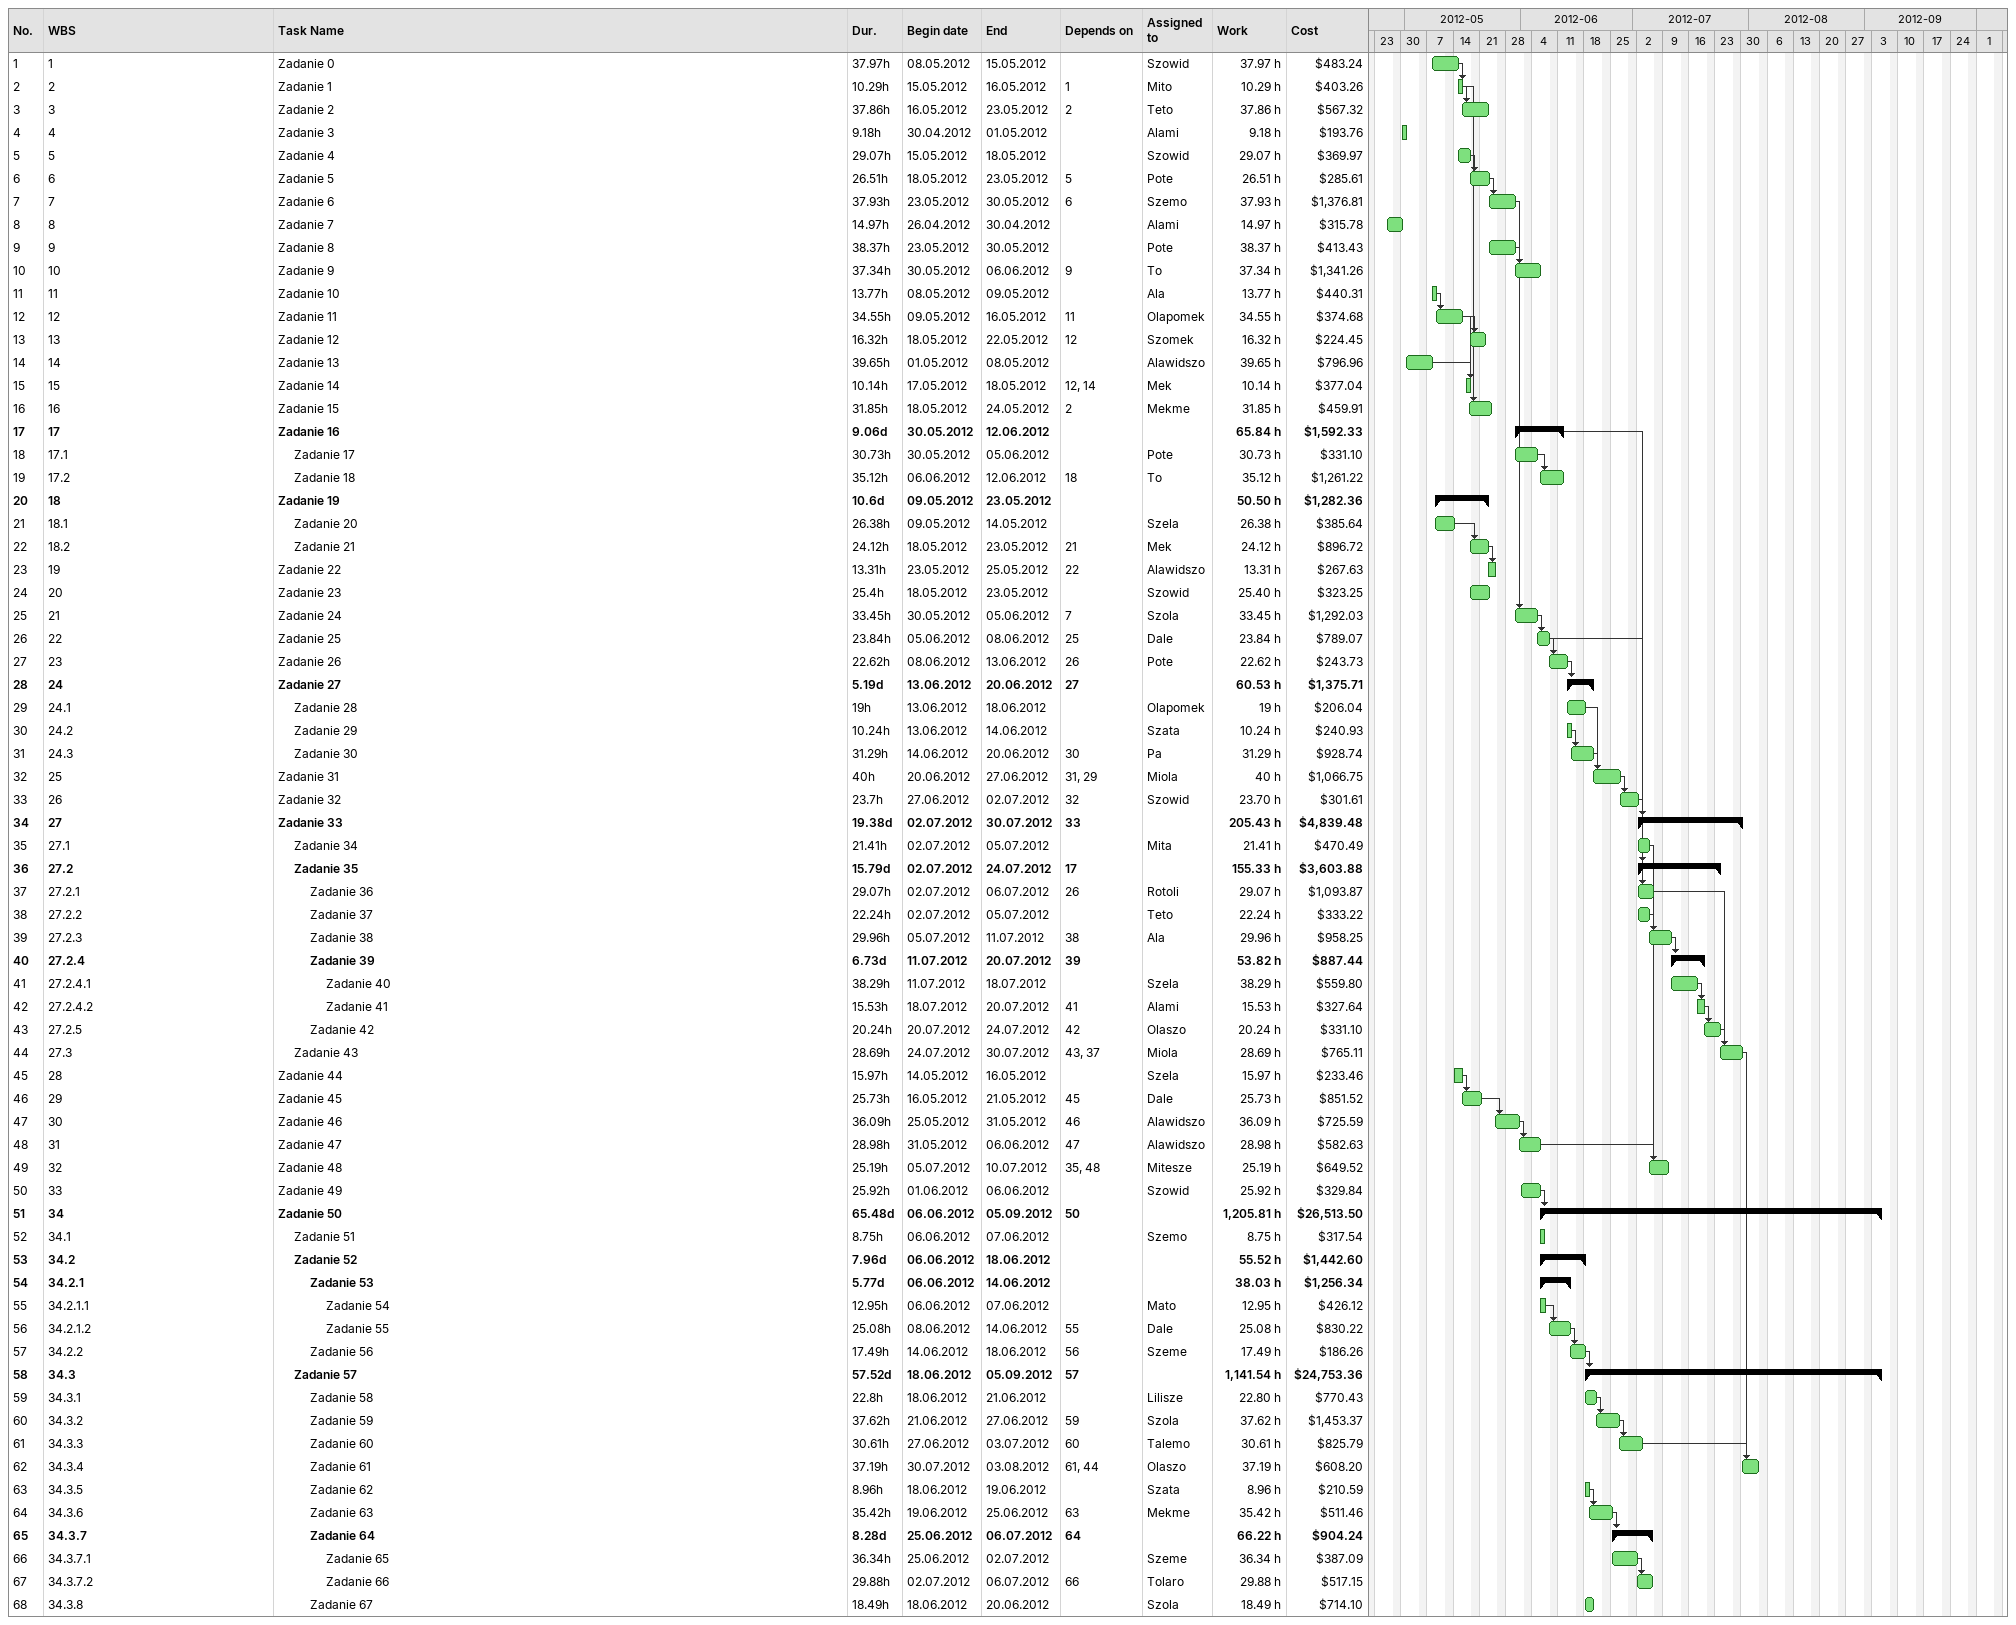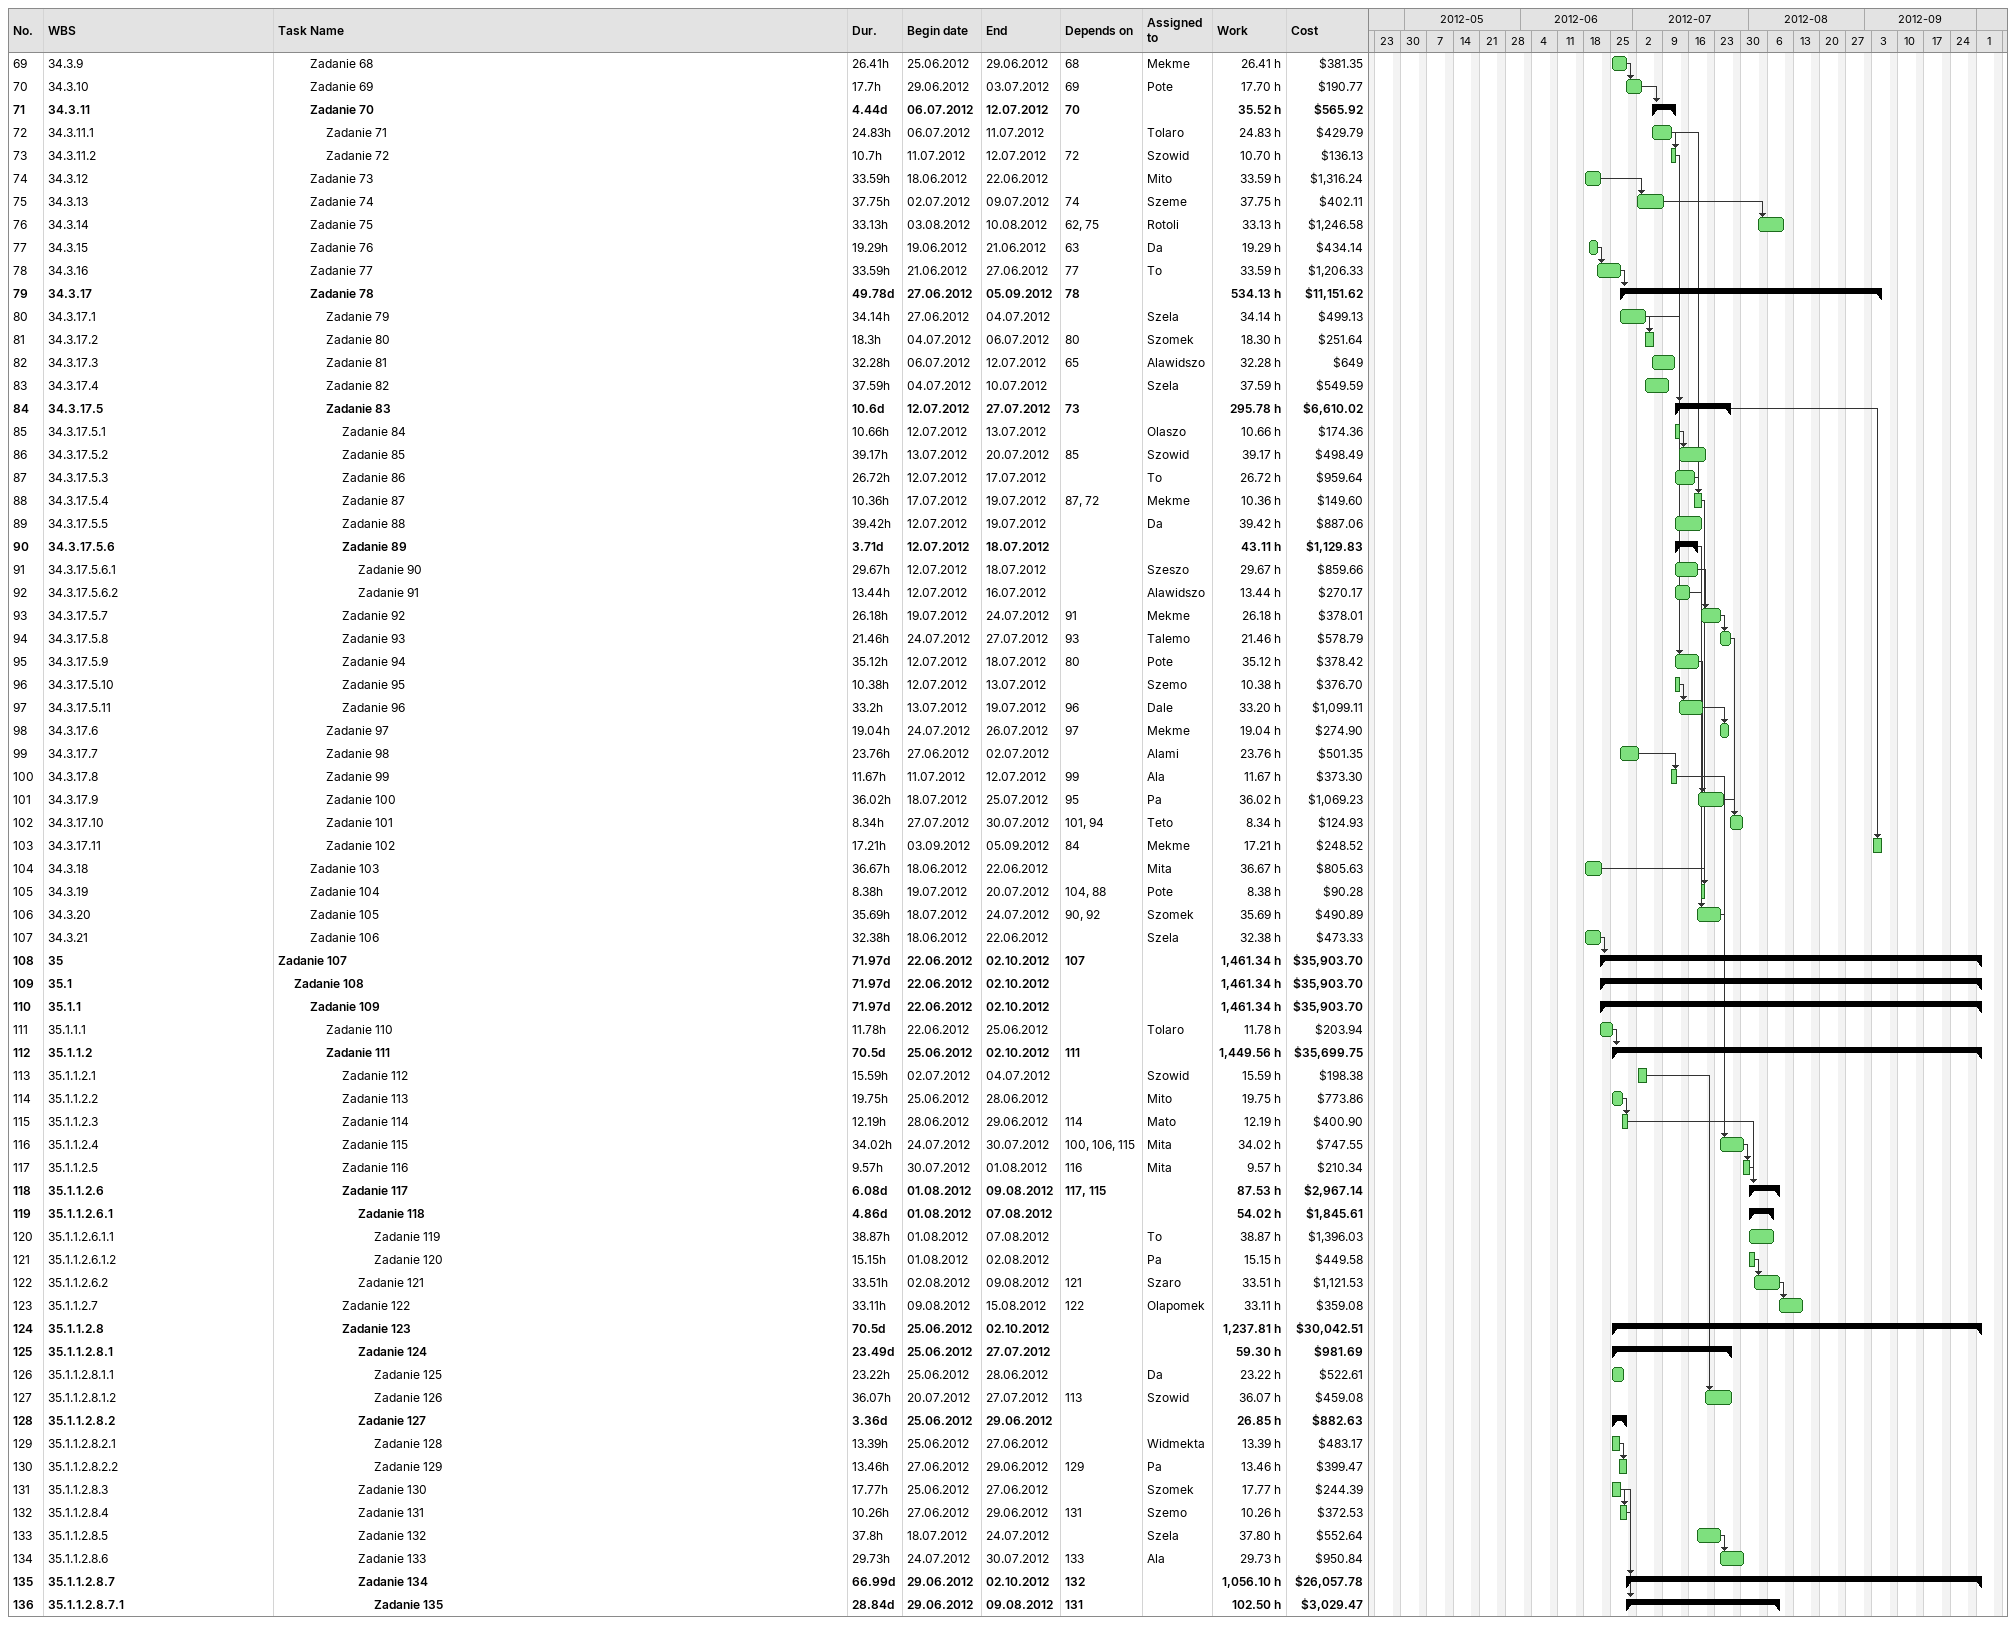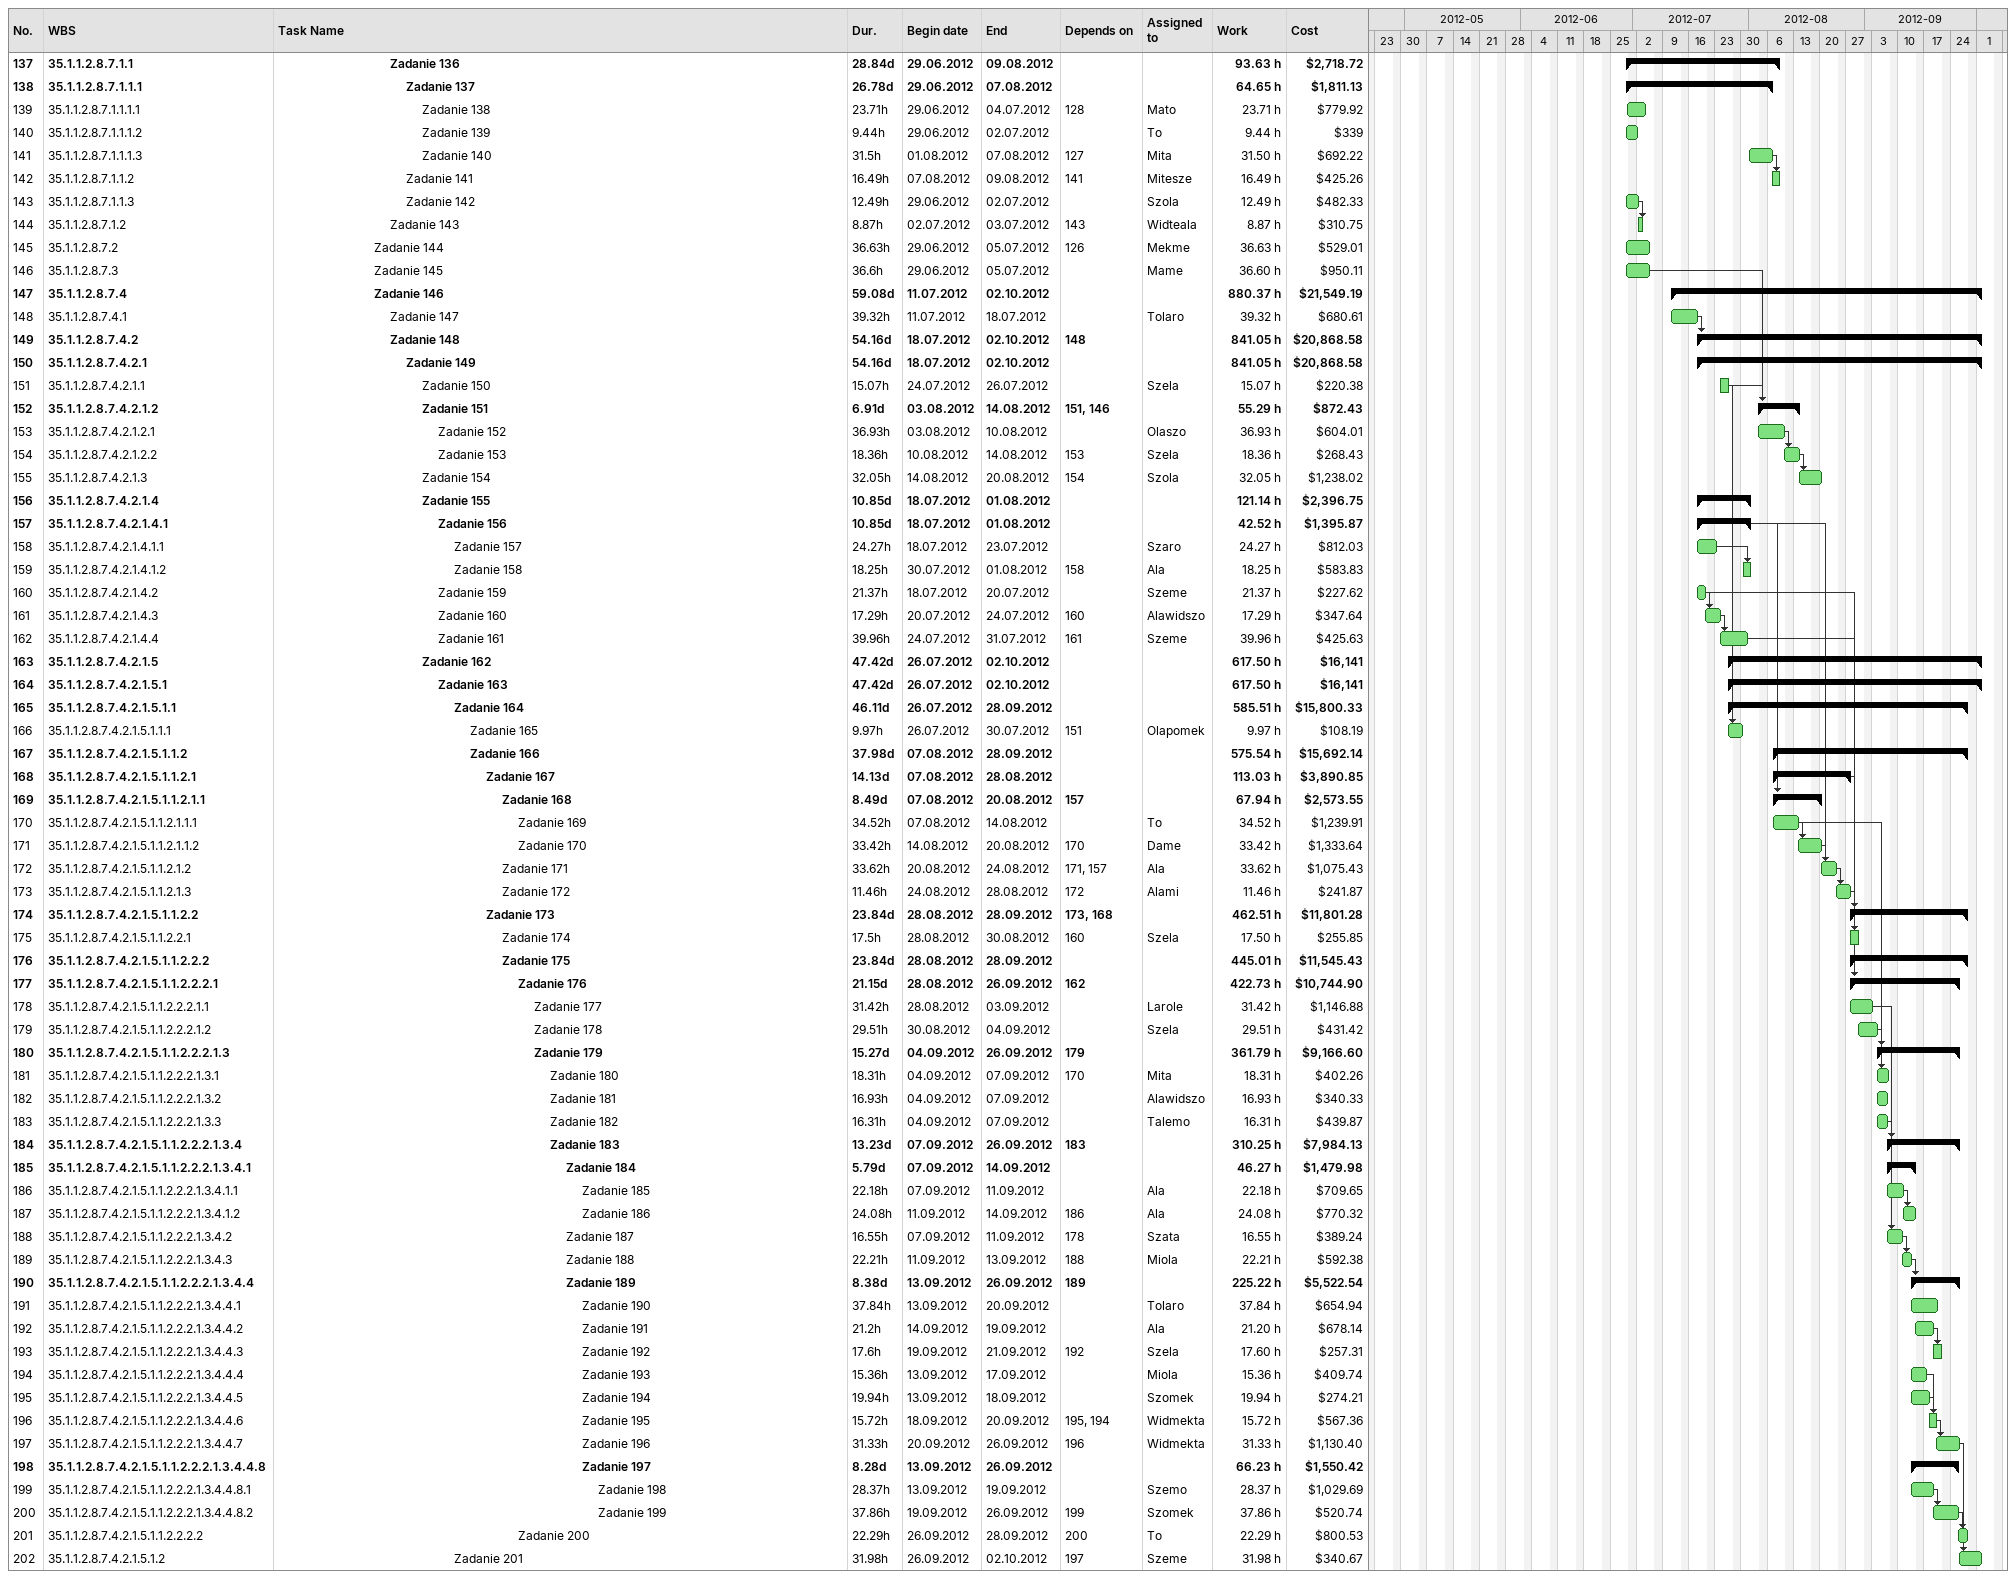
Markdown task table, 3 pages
| ID | WBS | Task | Duration | Start | Finish | Predecessors | Resources | Work (h) | Cost ($) |
|---|---|---|---|---|---|---|---|---|---|
| 1 | 1 | Zadanie 0 | 37.97h | 2012-05-08 | 2012-05-15 |  | Szowid | 37.97 | 483.24 |
| 2 | 2 | Zadanie 1 | 10.29h | 2012-05-15 | 2012-05-16 | 1 | Mito | 10.29 | 403.26 |
| 3 | 3 | Zadanie 2 | 37.86h | 2012-05-16 | 2012-05-23 | 2 | Teto | 37.86 | 567.32 |
| 4 | 4 | Zadanie 3 | 9.18h | 2012-04-30 | 2012-05-01 |  | Alami | 9.18 | 193.76 |
| 5 | 5 | Zadanie 4 | 29.07h | 2012-05-15 | 2012-05-18 |  | Szowid | 29.07 | 369.97 |
| 6 | 6 | Zadanie 5 | 26.51h | 2012-05-18 | 2012-05-23 | 5 | Pote | 26.51 | 285.61 |
| 7 | 7 | Zadanie 6 | 37.93h | 2012-05-23 | 2012-05-30 | 6 | Szemo | 37.93 | 1376.81 |
| 8 | 8 | Zadanie 7 | 14.97h | 2012-04-26 | 2012-04-30 |  | Alami | 14.97 | 315.78 |
| 9 | 9 | Zadanie 8 | 38.37h | 2012-05-23 | 2012-05-30 |  | Pote | 38.37 | 413.43 |
| 10 | 10 | Zadanie 9 | 37.34h | 2012-05-30 | 2012-06-06 | 9 | To | 37.34 | 1341.26 |
| 11 | 11 | Zadanie 10 | 13.77h | 2012-05-08 | 2012-05-09 |  | Ala | 13.77 | 440.31 |
| 12 | 12 | Zadanie 11 | 34.55h | 2012-05-09 | 2012-05-16 | 11 | Olapomek | 34.55 | 374.68 |
| 13 | 13 | Zadanie 12 | 16.32h | 2012-05-18 | 2012-05-22 | 12 | Szomek | 16.32 | 224.45 |
| 14 | 14 | Zadanie 13 | 39.65h | 2012-05-01 | 2012-05-08 |  | Alawidszo | 39.65 | 796.96 |
| 15 | 15 | Zadanie 14 | 10.14h | 2012-05-17 | 2012-05-18 | 12, 14 | Mek | 10.14 | 377.04 |
| 16 | 16 | Zadanie 15 | 31.85h | 2012-05-18 | 2012-05-24 | 2 | Mekme | 31.85 | 459.91 |
| 17 | 17 | **Zadanie 16** | 9.06d | 2012-05-30 | 2012-06-12 |  |  | 65.84 | 1592.33 |
| 18 | 17.1 | Zadanie 17 | 30.73h | 2012-05-30 | 2012-06-05 |  | Pote | 30.73 | 331.10 |
| 19 | 17.2 | Zadanie 18 | 35.12h | 2012-06-06 | 2012-06-12 | 18 | To | 35.12 | 1261.22 |
| 20 | 18 | **Zadanie 19** | 10.6d | 2012-05-09 | 2012-05-23 |  |  | 50.50 | 1282.36 |
| 21 | 18.1 | Zadanie 20 | 26.38h | 2012-05-09 | 2012-05-14 |  | Szela | 26.38 | 385.64 |
| 22 | 18.2 | Zadanie 21 | 24.12h | 2012-05-18 | 2012-05-23 | 21 | Mek | 24.12 | 896.72 |
| 23 | 19 | Zadanie 22 | 13.31h | 2012-05-23 | 2012-05-25 | 22 | Alawidszo | 13.31 | 267.63 |
| 24 | 20 | Zadanie 23 | 25.4h | 2012-05-18 | 2012-05-23 |  | Szowid | 25.40 | 323.25 |
| 25 | 21 | Zadanie 24 | 33.45h | 2012-05-30 | 2012-06-05 | 7 | Szola | 33.45 | 1292.03 |
| 26 | 22 | Zadanie 25 | 23.84h | 2012-06-05 | 2012-06-08 | 25 | Dale | 23.84 | 789.07 |
| 27 | 23 | Zadanie 26 | 22.62h | 2012-06-08 | 2012-06-13 | 26 | Pote | 22.62 | 243.73 |
| 28 | 24 | **Zadanie 27** | 5.19d | 2012-06-13 | 2012-06-20 | 27 |  | 60.53 | 1375.71 |
| 29 | 24.1 | Zadanie 28 | 19h | 2012-06-13 | 2012-06-18 |  | Olapomek | 19 | 206.04 |
| 30 | 24.2 | Zadanie 29 | 10.24h | 2012-06-13 | 2012-06-14 |  | Szata | 10.24 | 240.93 |
| 31 | 24.3 | Zadanie 30 | 31.29h | 2012-06-14 | 2012-06-20 | 30 | Pa | 31.29 | 928.74 |
| 32 | 25 | Zadanie 31 | 40h | 2012-06-20 | 2012-06-27 | 31, 29 | Miola | 40 | 1066.75 |
| 33 | 26 | Zadanie 32 | 23.7h | 2012-06-27 | 2012-07-02 | 32 | Szowid | 23.70 | 301.61 |
| 34 | 27 | **Zadanie 33** | 19.38d | 2012-07-02 | 2012-07-30 | 33 |  | 205.43 | 4839.48 |
| 35 | 27.1 | Zadanie 34 | 21.41h | 2012-07-02 | 2012-07-05 |  | Mita | 21.41 | 470.49 |
| 36 | 27.2 | **Zadanie 35** | 15.79d | 2012-07-02 | 2012-07-24 | 17 |  | 155.33 | 3603.88 |
| 37 | 27.2.1 | Zadanie 36 | 29.07h | 2012-07-02 | 2012-07-06 | 26 | Rotoli | 29.07 | 1093.87 |
| 38 | 27.2.2 | Zadanie 37 | 22.24h | 2012-07-02 | 2012-07-05 |  | Teto | 22.24 | 333.22 |
| 39 | 27.2.3 | Zadanie 38 | 29.96h | 2012-07-05 | 2012-07-11 | 38 | Ala | 29.96 | 958.25 |
| 40 | 27.2.4 | **Zadanie 39** | 6.73d | 2012-07-11 | 2012-07-20 | 39 |  | 53.82 | 887.44 |
| 41 | 27.2.4.1 | Zadanie 40 | 38.29h | 2012-07-11 | 2012-07-18 |  | Szela | 38.29 | 559.80 |
| 42 | 27.2.4.2 | Zadanie 41 | 15.53h | 2012-07-18 | 2012-07-20 | 41 | Alami | 15.53 | 327.64 |
| 43 | 27.2.5 | Zadanie 42 | 20.24h | 2012-07-20 | 2012-07-24 | 42 | Olaszo | 20.24 | 331.10 |
| 44 | 27.3 | Zadanie 43 | 28.69h | 2012-07-24 | 2012-07-30 | 43, 37 | Miola | 28.69 | 765.11 |
| 45 | 28 | Zadanie 44 | 15.97h | 2012-05-14 | 2012-05-16 |  | Szela | 15.97 | 233.46 |
| 46 | 29 | Zadanie 45 | 25.73h | 2012-05-16 | 2012-05-21 | 45 | Dale | 25.73 | 851.52 |
| 47 | 30 | Zadanie 46 | 36.09h | 2012-05-25 | 2012-05-31 | 46 | Alawidszo | 36.09 | 725.59 |
| 48 | 31 | Zadanie 47 | 28.98h | 2012-05-31 | 2012-06-06 | 47 | Alawidszo | 28.98 | 582.63 |
| 49 | 32 | Zadanie 48 | 25.19h | 2012-07-05 | 2012-07-10 | 35, 48 | Mitesze | 25.19 | 649.52 |
| 50 | 33 | Zadanie 49 | 25.92h | 2012-06-01 | 2012-06-06 |  | Szowid | 25.92 | 329.84 |
| 51 | 34 | **Zadanie 50** | 65.48d | 2012-06-06 | 2012-09-05 | 50 |  | 1205.81 | 26513.50 |
| 52 | 34.1 | Zadanie 51 | 8.75h | 2012-06-06 | 2012-06-07 |  | Szemo | 8.75 | 317.54 |
| 53 | 34.2 | **Zadanie 52** | 7.96d | 2012-06-06 | 2012-06-18 |  |  | 55.52 | 1442.60 |
| 54 | 34.2.1 | **Zadanie 53** | 5.77d | 2012-06-06 | 2012-06-14 |  |  | 38.03 | 1256.34 |
| 55 | 34.2.1.1 | Zadanie 54 | 12.95h | 2012-06-06 | 2012-06-07 |  | Mato | 12.95 | 426.12 |
| 56 | 34.2.1.2 | Zadanie 55 | 25.08h | 2012-06-08 | 2012-06-14 | 55 | Dale | 25.08 | 830.22 |
| 57 | 34.2.2 | Zadanie 56 | 17.49h | 2012-06-14 | 2012-06-18 | 56 | Szeme | 17.49 | 186.26 |
| 58 | 34.3 | **Zadanie 57** | 57.52d | 2012-06-18 | 2012-09-05 | 57 |  | 1141.54 | 24753.36 |
| 59 | 34.3.1 | Zadanie 58 | 22.8h | 2012-06-18 | 2012-06-21 |  | Lilisze | 22.80 | 770.43 |
| 60 | 34.3.2 | Zadanie 59 | 37.62h | 2012-06-21 | 2012-06-27 | 59 | Szola | 37.62 | 1453.37 |
| 61 | 34.3.3 | Zadanie 60 | 30.61h | 2012-06-27 | 2012-07-03 | 60 | Talemo | 30.61 | 825.79 |
| 62 | 34.3.4 | Zadanie 61 | 37.19h | 2012-07-30 | 2012-08-03 | 61, 44 | Olaszo | 37.19 | 608.20 |
| 63 | 34.3.5 | Zadanie 62 | 8.96h | 2012-06-18 | 2012-06-19 |  | Szata | 8.96 | 210.59 |
| 64 | 34.3.6 | Zadanie 63 | 35.42h | 2012-06-19 | 2012-06-25 | 63 | Mekme | 35.42 | 511.46 |
| 65 | 34.3.7 | **Zadanie 64** | 8.28d | 2012-06-25 | 2012-07-06 | 64 |  | 66.22 | 904.24 |
| 66 | 34.3.7.1 | Zadanie 65 | 36.34h | 2012-06-25 | 2012-07-02 |  | Szeme | 36.34 | 387.09 |
| 67 | 34.3.7.2 | Zadanie 66 | 29.88h | 2012-07-02 | 2012-07-06 | 66 | Tolaro | 29.88 | 517.15 |
| 68 | 34.3.8 | Zadanie 67 | 18.49h | 2012-06-18 | 2012-06-20 |  | Szola | 18.49 | 714.10 |
| 69 | 34.3.9 | Zadanie 68 | 26.41h | 2012-06-25 | 2012-06-29 | 68 | Mekme | 26.41 | 381.35 |
| 70 | 34.3.10 | Zadanie 69 | 17.7h | 2012-06-29 | 2012-07-03 | 69 | Pote | 17.70 | 190.77 |
| 71 | 34.3.11 | **Zadanie 70** | 4.44d | 2012-07-06 | 2012-07-12 | 70 |  | 35.52 | 565.92 |
| 72 | 34.3.11.1 | Zadanie 71 | 24.83h | 2012-07-06 | 2012-07-11 |  | Tolaro | 24.83 | 429.79 |
| 73 | 34.3.11.2 | Zadanie 72 | 10.7h | 2012-07-11 | 2012-07-12 | 72 | Szowid | 10.70 | 136.13 |
| 74 | 34.3.12 | Zadanie 73 | 33.59h | 2012-06-18 | 2012-06-22 |  | Mito | 33.59 | 1316.24 |
| 75 | 34.3.13 | Zadanie 74 | 37.75h | 2012-07-02 | 2012-07-09 | 74 | Szeme | 37.75 | 402.11 |
| 76 | 34.3.14 | Zadanie 75 | 33.13h | 2012-08-03 | 2012-08-10 | 62, 75 | Rotoli | 33.13 | 1246.58 |
| 77 | 34.3.15 | Zadanie 76 | 19.29h | 2012-06-19 | 2012-06-21 | 63 | Da | 19.29 | 434.14 |
| 78 | 34.3.16 | Zadanie 77 | 33.59h | 2012-06-21 | 2012-06-27 | 77 | To | 33.59 | 1206.33 |
| 79 | 34.3.17 | **Zadanie 78** | 49.78d | 2012-06-27 | 2012-09-05 | 78 |  | 534.13 | 11151.62 |
| 80 | 34.3.17.1 | Zadanie 79 | 34.14h | 2012-06-27 | 2012-07-04 |  | Szela | 34.14 | 499.13 |
| 81 | 34.3.17.2 | Zadanie 80 | 18.3h | 2012-07-04 | 2012-07-06 | 80 | Szomek | 18.30 | 251.64 |
| 82 | 34.3.17.3 | Zadanie 81 | 32.28h | 2012-07-06 | 2012-07-12 | 65 | Alawidszo | 32.28 | 649 |
| 83 | 34.3.17.4 | Zadanie 82 | 37.59h | 2012-07-04 | 2012-07-10 |  | Szela | 37.59 | 549.59 |
| 84 | 34.3.17.5 | **Zadanie 83** | 10.6d | 2012-07-12 | 2012-07-27 | 73 |  | 295.78 | 6610.02 |
| 85 | 34.3.17.5.1 | Zadanie 84 | 10.66h | 2012-07-12 | 2012-07-13 |  | Olaszo | 10.66 | 174.36 |
| 86 | 34.3.17.5.2 | Zadanie 85 | 39.17h | 2012-07-13 | 2012-07-20 | 85 | Szowid | 39.17 | 498.49 |
| 87 | 34.3.17.5.3 | Zadanie 86 | 26.72h | 2012-07-12 | 2012-07-17 |  | To | 26.72 | 959.64 |
| 88 | 34.3.17.5.4 | Zadanie 87 | 10.36h | 2012-07-17 | 2012-07-19 | 87, 72 | Mekme | 10.36 | 149.60 |
| 89 | 34.3.17.5.5 | Zadanie 88 | 39.42h | 2012-07-12 | 2012-07-19 |  | Da | 39.42 | 887.06 |
| 90 | 34.3.17.5.6 | **Zadanie 89** | 3.71d | 2012-07-12 | 2012-07-18 |  |  | 43.11 | 1129.83 |
| 91 | 34.3.17.5.6.1 | Zadanie 90 | 29.67h | 2012-07-12 | 2012-07-18 |  | Szeszo | 29.67 | 859.66 |
| 92 | 34.3.17.5.6.2 | Zadanie 91 | 13.44h | 2012-07-12 | 2012-07-16 |  | Alawidszo | 13.44 | 270.17 |
| 93 | 34.3.17.5.7 | Zadanie 92 | 26.18h | 2012-07-19 | 2012-07-24 | 91 | Mekme | 26.18 | 378.01 |
| 94 | 34.3.17.5.8 | Zadanie 93 | 21.46h | 2012-07-24 | 2012-07-27 | 93 | Talemo | 21.46 | 578.79 |
| 95 | 34.3.17.5.9 | Zadanie 94 | 35.12h | 2012-07-12 | 2012-07-18 | 80 | Pote | 35.12 | 378.42 |
| 96 | 34.3.17.5.10 | Zadanie 95 | 10.38h | 2012-07-12 | 2012-07-13 |  | Szemo | 10.38 | 376.70 |
| 97 | 34.3.17.5.11 | Zadanie 96 | 33.2h | 2012-07-13 | 2012-07-19 | 96 | Dale | 33.20 | 1099.11 |
| 98 | 34.3.17.6 | Zadanie 97 | 19.04h | 2012-07-24 | 2012-07-26 | 97 | Mekme | 19.04 | 274.90 |
| 99 | 34.3.17.7 | Zadanie 98 | 23.76h | 2012-06-27 | 2012-07-02 |  | Alami | 23.76 | 501.35 |
| 100 | 34.3.17.8 | Zadanie 99 | 11.67h | 2012-07-11 | 2012-07-12 | 99 | Ala | 11.67 | 373.30 |
| 101 | 34.3.17.9 | Zadanie 100 | 36.02h | 2012-07-18 | 2012-07-25 | 95 | Pa | 36.02 | 1069.23 |
| 102 | 34.3.17.10 | Zadanie 101 | 8.34h | 2012-07-27 | 2012-07-30 | 101, 94 | Teto | 8.34 | 124.93 |
| 103 | 34.3.17.11 | Zadanie 102 | 17.21h | 2012-09-03 | 2012-09-05 | 84 | Mekme | 17.21 | 248.52 |
| 104 | 34.3.18 | Zadanie 103 | 36.67h | 2012-06-18 | 2012-06-22 |  | Mita | 36.67 | 805.63 |
| 105 | 34.3.19 | Zadanie 104 | 8.38h | 2012-07-19 | 2012-07-20 | 104, 88 | Pote | 8.38 | 90.28 |
| 106 | 34.3.20 | Zadanie 105 | 35.69h | 2012-07-18 | 2012-07-24 | 90, 92 | Szomek | 35.69 | 490.89 |
| 107 | 34.3.21 | Zadanie 106 | 32.38h | 2012-06-18 | 2012-06-22 |  | Szela | 32.38 | 473.33 |
| 108 | 35 | **Zadanie 107** | 71.97d | 2012-06-22 | 2012-10-02 | 107 |  | 1461.34 | 35903.70 |
| 109 | 35.1 | **Zadanie 108** | 71.97d | 2012-06-22 | 2012-10-02 |  |  | 1461.34 | 35903.70 |
| 110 | 35.1.1 | **Zadanie 109** | 71.97d | 2012-06-22 | 2012-10-02 |  |  | 1461.34 | 35903.70 |
| 111 | 35.1.1.1 | Zadanie 110 | 11.78h | 2012-06-22 | 2012-06-25 |  | Tolaro | 11.78 | 203.94 |
| 112 | 35.1.1.2 | **Zadanie 111** | 70.5d | 2012-06-25 | 2012-10-02 | 111 |  | 1449.56 | 35699.75 |
| 113 | 35.1.1.2.1 | Zadanie 112 | 15.59h | 2012-07-02 | 2012-07-04 |  | Szowid | 15.59 | 198.38 |
| 114 | 35.1.1.2.2 | Zadanie 113 | 19.75h | 2012-06-25 | 2012-06-28 |  | Mito | 19.75 | 773.86 |
| 115 | 35.1.1.2.3 | Zadanie 114 | 12.19h | 2012-06-28 | 2012-06-29 | 114 | Mato | 12.19 | 400.90 |
| 116 | 35.1.1.2.4 | Zadanie 115 | 34.02h | 2012-07-24 | 2012-07-30 | 100, 106, 115 | Mita | 34.02 | 747.55 |
| 117 | 35.1.1.2.5 | Zadanie 116 | 9.57h | 2012-07-30 | 2012-08-01 | 116 | Mita | 9.57 | 210.34 |
| 118 | 35.1.1.2.6 | **Zadanie 117** | 6.08d | 2012-08-01 | 2012-08-09 | 117, 115 |  | 87.53 | 2967.14 |
| 119 | 35.1.1.2.6.1 | **Zadanie 118** | 4.86d | 2012-08-01 | 2012-08-07 |  |  | 54.02 | 1845.61 |
| 120 | 35.1.1.2.6.1.1 | Zadanie 119 | 38.87h | 2012-08-01 | 2012-08-07 |  | To | 38.87 | 1396.03 |
| 121 | 35.1.1.2.6.1.2 | Zadanie 120 | 15.15h | 2012-08-01 | 2012-08-02 |  | Pa | 15.15 | 449.58 |
| 122 | 35.1.1.2.6.2 | Zadanie 121 | 33.51h | 2012-08-02 | 2012-08-09 | 121 | Szaro | 33.51 | 1121.53 |
| 123 | 35.1.1.2.7 | Zadanie 122 | 33.11h | 2012-08-09 | 2012-08-15 | 122 | Olapomek | 33.11 | 359.08 |
| 124 | 35.1.1.2.8 | **Zadanie 123** | 70.5d | 2012-06-25 | 2012-10-02 |  |  | 1237.81 | 30042.51 |
| 125 | 35.1.1.2.8.1 | **Zadanie 124** | 23.49d | 2012-06-25 | 2012-07-27 |  |  | 59.30 | 981.69 |
| 126 | 35.1.1.2.8.1.1 | Zadanie 125 | 23.22h | 2012-06-25 | 2012-06-28 |  | Da | 23.22 | 522.61 |
| 127 | 35.1.1.2.8.1.2 | Zadanie 126 | 36.07h | 2012-07-20 | 2012-07-27 | 113 | Szowid | 36.07 | 459.08 |
| 128 | 35.1.1.2.8.2 | **Zadanie 127** | 3.36d | 2012-06-25 | 2012-06-29 |  |  | 26.85 | 882.63 |
| 129 | 35.1.1.2.8.2.1 | Zadanie 128 | 13.39h | 2012-06-25 | 2012-06-27 |  | Widmekta | 13.39 | 483.17 |
| 130 | 35.1.1.2.8.2.2 | Zadanie 129 | 13.46h | 2012-06-27 | 2012-06-29 | 129 | Pa | 13.46 | 399.47 |
| 131 | 35.1.1.2.8.3 | Zadanie 130 | 17.77h | 2012-06-25 | 2012-06-27 |  | Szomek | 17.77 | 244.39 |
| 132 | 35.1.1.2.8.4 | Zadanie 131 | 10.26h | 2012-06-27 | 2012-06-29 | 131 | Szemo | 10.26 | 372.53 |
| 133 | 35.1.1.2.8.5 | Zadanie 132 | 37.8h | 2012-07-18 | 2012-07-24 |  | Szela | 37.80 | 552.64 |
| 134 | 35.1.1.2.8.6 | Zadanie 133 | 29.73h | 2012-07-24 | 2012-07-30 | 133 | Ala | 29.73 | 950.84 |
| 135 | 35.1.1.2.8.7 | **Zadanie 134** | 66.99d | 2012-06-29 | 2012-10-02 | 132 |  | 1056.10 | 26057.78 |
| 136 | 35.1.1.2.8.7.1 | **Zadanie 135** | 28.84d | 2012-06-29 | 2012-08-09 | 131 |  | 102.50 | 3029.47 |
| 137 | 35.1.1.2.8.7.1.1 | **Zadanie 136** | 28.84d | 2012-06-29 | 2012-08-09 |  |  | 93.63 | 2718.72 |
| 138 | 35.1.1.2.8.7.1.1.1 | **Zadanie 137** | 26.78d | 2012-06-29 | 2012-08-07 |  |  | 64.65 | 1811.13 |
| 139 | 35.1.1.2.8.7.1.1.1.1 | Zadanie 138 | 23.71h | 2012-06-29 | 2012-07-04 | 128 | Mato | 23.71 | 779.92 |
| 140 | 35.1.1.2.8.7.1.1.1.2 | Zadanie 139 | 9.44h | 2012-06-29 | 2012-07-02 |  | To | 9.44 | 339 |
| 141 | 35.1.1.2.8.7.1.1.1.3 | Zadanie 140 | 31.5h | 2012-08-01 | 2012-08-07 | 127 | Mita | 31.50 | 692.22 |
| 142 | 35.1.1.2.8.7.1.1.2 | Zadanie 141 | 16.49h | 2012-08-07 | 2012-08-09 | 141 | Mitesze | 16.49 | 425.26 |
| 143 | 35.1.1.2.8.7.1.1.3 | Zadanie 142 | 12.49h | 2012-06-29 | 2012-07-02 |  | Szola | 12.49 | 482.33 |
| 144 | 35.1.1.2.8.7.1.2 | Zadanie 143 | 8.87h | 2012-07-02 | 2012-07-03 | 143 | Widteala | 8.87 | 310.75 |
| 145 | 35.1.1.2.8.7.2 | Zadanie 144 | 36.63h | 2012-06-29 | 2012-07-05 | 126 | Mekme | 36.63 | 529.01 |
| 146 | 35.1.1.2.8.7.3 | Zadanie 145 | 36.6h | 2012-06-29 | 2012-07-05 |  | Mame | 36.60 | 950.11 |
| 147 | 35.1.1.2.8.7.4 | **Zadanie 146** | 59.08d | 2012-07-11 | 2012-10-02 |  |  | 880.37 | 21549.19 |
| 148 | 35.1.1.2.8.7.4.1 | Zadanie 147 | 39.32h | 2012-07-11 | 2012-07-18 |  | Tolaro | 39.32 | 680.61 |
| 149 | 35.1.1.2.8.7.4.2 | **Zadanie 148** | 54.16d | 2012-07-18 | 2012-10-02 | 148 |  | 841.05 | 20868.58 |
| 150 | 35.1.1.2.8.7.4.2.1 | **Zadanie 149** | 54.16d | 2012-07-18 | 2012-10-02 |  |  | 841.05 | 20868.58 |
| 151 | 35.1.1.2.8.7.4.2.1.1 | Zadanie 150 | 15.07h | 2012-07-24 | 2012-07-26 |  | Szela | 15.07 | 220.38 |
| 152 | 35.1.1.2.8.7.4.2.1.2 | **Zadanie 151** | 6.91d | 2012-08-03 | 2012-08-14 | 151, 146 |  | 55.29 | 872.43 |
| 153 | 35.1.1.2.8.7.4.2.1.2.1 | Zadanie 152 | 36.93h | 2012-08-03 | 2012-08-10 |  | Olaszo | 36.93 | 604.01 |
| 154 | 35.1.1.2.8.7.4.2.1.2.2 | Zadanie 153 | 18.36h | 2012-08-10 | 2012-08-14 | 153 | Szela | 18.36 | 268.43 |
| 155 | 35.1.1.2.8.7.4.2.1.3 | Zadanie 154 | 32.05h | 2012-08-14 | 2012-08-20 | 154 | Szola | 32.05 | 1238.02 |
| 156 | 35.1.1.2.8.7.4.2.1.4 | **Zadanie 155** | 10.85d | 2012-07-18 | 2012-08-01 |  |  | 121.14 | 2396.75 |
| 157 | 35.1.1.2.8.7.4.2.1.4.1 | **Zadanie 156** | 10.85d | 2012-07-18 | 2012-08-01 |  |  | 42.52 | 1395.87 |
| 158 | 35.1.1.2.8.7.4.2.1.4.1.1 | Zadanie 157 | 24.27h | 2012-07-18 | 2012-07-23 |  | Szaro | 24.27 | 812.03 |
| 159 | 35.1.1.2.8.7.4.2.1.4.1.2 | Zadanie 158 | 18.25h | 2012-07-30 | 2012-08-01 | 158 | Ala | 18.25 | 583.83 |
| 160 | 35.1.1.2.8.7.4.2.1.4.2 | Zadanie 159 | 21.37h | 2012-07-18 | 2012-07-20 |  | Szeme | 21.37 | 227.62 |
| 161 | 35.1.1.2.8.7.4.2.1.4.3 | Zadanie 160 | 17.29h | 2012-07-20 | 2012-07-24 | 160 | Alawidszo | 17.29 | 347.64 |
| 162 | 35.1.1.2.8.7.4.2.1.4.4 | Zadanie 161 | 39.96h | 2012-07-24 | 2012-07-31 | 161 | Szeme | 39.96 | 425.63 |
| 163 | 35.1.1.2.8.7.4.2.1.5 | **Zadanie 162** | 47.42d | 2012-07-26 | 2012-10-02 |  |  | 617.50 | 16141 |
| 164 | 35.1.1.2.8.7.4.2.1.5.1 | **Zadanie 163** | 47.42d | 2012-07-26 | 2012-10-02 |  |  | 617.50 | 16141 |
| 165 | 35.1.1.2.8.7.4.2.1.5.1.1 | **Zadanie 164** | 46.11d | 2012-07-26 | 2012-09-28 |  |  | 585.51 | 15800.33 |
| 166 | 35.1.1.2.8.7.4.2.1.5.1.1.1 | Zadanie 165 | 9.97h | 2012-07-26 | 2012-07-30 | 151 | Olapomek | 9.97 | 108.19 |
| 167 | 35.1.1.2.8.7.4.2.1.5.1.1.2 | **Zadanie 166** | 37.98d | 2012-08-07 | 2012-09-28 |  |  | 575.54 | 15692.14 |
| 168 | 35.1.1.2.8.7.4.2.1.5.1.1.2.1 | **Zadanie 167** | 14.13d | 2012-08-07 | 2012-08-28 |  |  | 113.03 | 3890.85 |
| 169 | 35.1.1.2.8.7.4.2.1.5.1.1.2.1.1 | **Zadanie 168** | 8.49d | 2012-08-07 | 2012-08-20 | 157 |  | 67.94 | 2573.55 |
| 170 | 35.1.1.2.8.7.4.2.1.5.1.1.2.1.1.1 | Zadanie 169 | 34.52h | 2012-08-07 | 2012-08-14 |  | To | 34.52 | 1239.91 |
| 171 | 35.1.1.2.8.7.4.2.1.5.1.1.2.1.1.2 | Zadanie 170 | 33.42h | 2012-08-14 | 2012-08-20 | 170 | Dame | 33.42 | 1333.64 |
| 172 | 35.1.1.2.8.7.4.2.1.5.1.1.2.1.2 | Zadanie 171 | 33.62h | 2012-08-20 | 2012-08-24 | 171, 157 | Ala | 33.62 | 1075.43 |
| 173 | 35.1.1.2.8.7.4.2.1.5.1.1.2.1.3 | Zadanie 172 | 11.46h | 2012-08-24 | 2012-08-28 | 172 | Alami | 11.46 | 241.87 |
| 174 | 35.1.1.2.8.7.4.2.1.5.1.1.2.2 | **Zadanie 173** | 23.84d | 2012-08-28 | 2012-09-28 | 173, 168 |  | 462.51 | 11801.28 |
| 175 | 35.1.1.2.8.7.4.2.1.5.1.1.2.2.1 | Zadanie 174 | 17.5h | 2012-08-28 | 2012-08-30 | 160 | Szela | 17.50 | 255.85 |
| 176 | 35.1.1.2.8.7.4.2.1.5.1.1.2.2.2 | **Zadanie 175** | 23.84d | 2012-08-28 | 2012-09-28 |  |  | 445.01 | 11545.43 |
| 177 | 35.1.1.2.8.7.4.2.1.5.1.1.2.2.2.1 | **Zadanie 176** | 21.15d | 2012-08-28 | 2012-09-26 | 162 |  | 422.73 | 10744.90 |
| 178 | 35.1.1.2.8.7.4.2.1.5.1.1.2.2.2.1.1 | Zadanie 177 | 31.42h | 2012-08-28 | 2012-09-03 |  | Larole | 31.42 | 1146.88 |
| 179 | 35.1.1.2.8.7.4.2.1.5.1.1.2.2.2.1.2 | Zadanie 178 | 29.51h | 2012-08-30 | 2012-09-04 |  | Szela | 29.51 | 431.42 |
| 180 | 35.1.1.2.8.7.4.2.1.5.1.1.2.2.2.1.3 | **Zadanie 179** | 15.27d | 2012-09-04 | 2012-09-26 | 179 |  | 361.79 | 9166.60 |
| 181 | 35.1.1.2.8.7.4.2.1.5.1.1.2.2.2.1.3.1 | Zadanie 180 | 18.31h | 2012-09-04 | 2012-09-07 | 170 | Mita | 18.31 | 402.26 |
| 182 | 35.1.1.2.8.7.4.2.1.5.1.1.2.2.2.1.3.2 | Zadanie 181 | 16.93h | 2012-09-04 | 2012-09-07 |  | Alawidszo | 16.93 | 340.33 |
| 183 | 35.1.1.2.8.7.4.2.1.5.1.1.2.2.2.1.3.3 | Zadanie 182 | 16.31h | 2012-09-04 | 2012-09-07 |  | Talemo | 16.31 | 439.87 |
| 184 | 35.1.1.2.8.7.4.2.1.5.1.1.2.2.2.1.3.4 | **Zadanie 183** | 13.23d | 2012-09-07 | 2012-09-26 | 183 |  | 310.25 | 7984.13 |
| 185 | 35.1.1.2.8.7.4.2.1.5.1.1.2.2.2.1.3.4.1 | **Zadanie 184** | 5.79d | 2012-09-07 | 2012-09-14 |  |  | 46.27 | 1479.98 |
| 186 | 35.1.1.2.8.7.4.2.1.5.1.1.2.2.2.1.3.4.1.1 | Zadanie 185 | 22.18h | 2012-09-07 | 2012-09-11 |  | Ala | 22.18 | 709.65 |
| 187 | 35.1.1.2.8.7.4.2.1.5.1.1.2.2.2.1.3.4.1.2 | Zadanie 186 | 24.08h | 2012-09-11 | 2012-09-14 | 186 | Ala | 24.08 | 770.32 |
| 188 | 35.1.1.2.8.7.4.2.1.5.1.1.2.2.2.1.3.4.2 | Zadanie 187 | 16.55h | 2012-09-07 | 2012-09-11 | 178 | Szata | 16.55 | 389.24 |
| 189 | 35.1.1.2.8.7.4.2.1.5.1.1.2.2.2.1.3.4.3 | Zadanie 188 | 22.21h | 2012-09-11 | 2012-09-13 | 188 | Miola | 22.21 | 592.38 |
| 190 | 35.1.1.2.8.7.4.2.1.5.1.1.2.2.2.1.3.4.4 | **Zadanie 189** | 8.38d | 2012-09-13 | 2012-09-26 | 189 |  | 225.22 | 5522.54 |
| 191 | 35.1.1.2.8.7.4.2.1.5.1.1.2.2.2.1.3.4.4.1 | Zadanie 190 | 37.84h | 2012-09-13 | 2012-09-20 |  | Tolaro | 37.84 | 654.94 |
| 192 | 35.1.1.2.8.7.4.2.1.5.1.1.2.2.2.1.3.4.4.2 | Zadanie 191 | 21.2h | 2012-09-14 | 2012-09-19 |  | Ala | 21.20 | 678.14 |
| 193 | 35.1.1.2.8.7.4.2.1.5.1.1.2.2.2.1.3.4.4.3 | Zadanie 192 | 17.6h | 2012-09-19 | 2012-09-21 | 192 | Szela | 17.60 | 257.31 |
| 194 | 35.1.1.2.8.7.4.2.1.5.1.1.2.2.2.1.3.4.4.4 | Zadanie 193 | 15.36h | 2012-09-13 | 2012-09-17 |  | Miola | 15.36 | 409.74 |
| 195 | 35.1.1.2.8.7.4.2.1.5.1.1.2.2.2.1.3.4.4.5 | Zadanie 194 | 19.94h | 2012-09-13 | 2012-09-18 |  | Szomek | 19.94 | 274.21 |
| 196 | 35.1.1.2.8.7.4.2.1.5.1.1.2.2.2.1.3.4.4.6 | Zadanie 195 | 15.72h | 2012-09-18 | 2012-09-20 | 195, 194 | Widmekta | 15.72 | 567.36 |
| 197 | 35.1.1.2.8.7.4.2.1.5.1.1.2.2.2.1.3.4.4.7 | Zadanie 196 | 31.33h | 2012-09-20 | 2012-09-26 | 196 | Widmekta | 31.33 | 1130.40 |
| 198 | 35.1.1.2.8.7.4.2.1.5.1.1.2.2.2.1.3.4.4.8 | **Zadanie 197** | 8.28d | 2012-09-13 | 2012-09-26 |  |  | 66.23 | 1550.42 |
| 199 | 35.1.1.2.8.7.4.2.1.5.1.1.2.2.2.1.3.4.4.8.1 | Zadanie 198 | 28.37h | 2012-09-13 | 2012-09-19 |  | Szemo | 28.37 | 1029.69 |
| 200 | 35.1.1.2.8.7.4.2.1.5.1.1.2.2.2.1.3.4.4.8.2 | Zadanie 199 | 37.86h | 2012-09-19 | 2012-09-26 | 199 | Szomek | 37.86 | 520.74 |
| 201 | 35.1.1.2.8.7.4.2.1.5.1.1.2.2.2.2 | Zadanie 200 | 22.29h | 2012-09-26 | 2012-09-28 | 200 | To | 22.29 | 800.53 |
| 202 | 35.1.1.2.8.7.4.2.1.5.1.2 | Zadanie 201 | 31.98h | 2012-09-26 | 2012-10-02 | 197 | Szeme | 31.98 | 340.67 |
